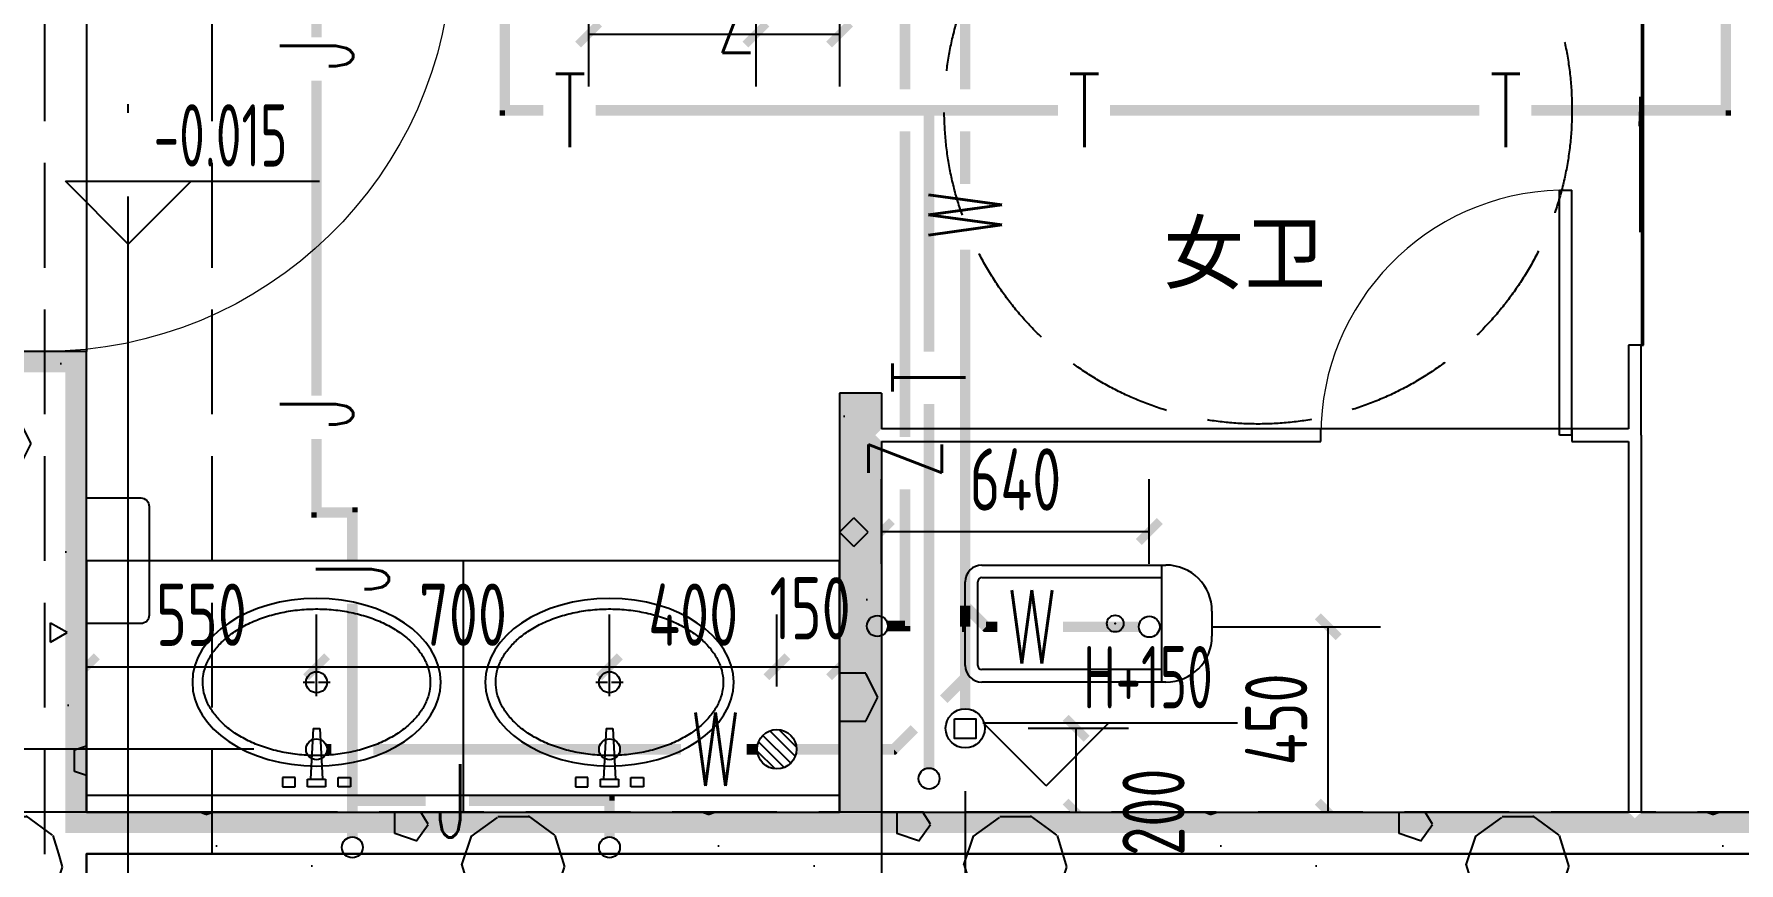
# Model space of a CAD drawing. Extents: x 175123 to 260190, y 15257 to 44959.
# Drawn here: x 183335 to 187409, y 34750 to 36729 of the extents above; entities that cross this region are included whole.
import ezdxf
from ezdxf.enums import TextEntityAlignment as Align
from ezdxf.xclip import XClip

# ---------------------------------------------------------------- set-up
doc = ezdxf.new("R2010")
doc.units = 0
doc.header["$LTSCALE"] = 1000
doc.header["$MEASUREMENT"] = 0
doc.header["$XCLIPFRAME"] = 2
for name, pattern in [('13#结构梁$0$DASH', [0.35, 0.25, -0.1]), ('13#结构梁$0$X-104 13#平面$0$DOTE', [2.42, 2, -0.2, 0.02, -0.2]), ('X-104 13#平面$0$DASH', [0.35, 0.25, -0.1]), ('X-104 13#平面$0$DOTE', [2.42, 2, -0.2, 0.02, -0.2])]:
    doc.linetypes.add(name, pattern=pattern)
for name, color, linetype in [('01-标注_标高', 200, 'Continuous'), ('02-TEXT_标注', 130, 'Continuous'), ('13#结构梁$0$s-beam', 4, '13#结构梁$0$DASH'), ('13#结构梁$0$X-104 13#平面$0$A_AXIS-轴线', 36, '13#结构梁$0$X-104 13#平面$0$DOTE'), ('AXIS_TEXT', 7, 'Continuous'), ('EQUIP_地漏', 7, 'Continuous'), ('EQUIP_污水', 7, 'Continuous'), ('PIPE-中水', 122, 'Continuous'), ('PIPE-污水', 2, 'Continuous'), ('PIPE-给水', 3, 'Continuous'), ('PIPE-通气', 30, 'Continuous'), ('PUB_WALL', 9, 'Continuous'), ('TEXT_中水', 7, 'Continuous'), ('TEXT_污水', 7, 'Continuous'), ('TEXT_给水', 7, 'Continuous'), ('TEXT_通气', 7, 'Continuous'), ('TWT_DIM', 3, 'Continuous'), ('VPIPE-中水', 122, 'TG_Z'), ('VPIPE-给水', 3, 'TG_J'), ('VPIPE-通气', 3, 'Continuous'), ('X-104 13#平面$0$A-C_门', 150, 'Continuous'), ('X-104 13#平面$0$A-I_卫-洁具', 241, 'Continuous'), ('X-104 13#平面$0$A-I_卫-隔断', 214, 'Continuous'), ('X-104 13#平面$0$A_AXIS-轴线', 36, 'X-104 13#平面$0$DOTE'), ('X-104 13#平面$1$05-填充_天正', 26, 'Continuous'), ('X-104 13#平面$1$A_STR-砌块墙', 121, 'Continuous')]:
    doc.layers.add(name, color=color, linetype=linetype)
doc.layers.add('X-104 13#平面$0$000套内', color=226, linetype='Continuous', lineweight=30, plot=False)
doc.styles.add('_TCH_DIM', font='ros1.shx', dxfattribs={"bigfont": 'jd.shx'})
doc.styles.add('_TCH_DIM_T3', font='ROS1', dxfattribs={"width": 0.8, "bigfont": 'JD'})
doc.styles.add('_TWT_PIPETEXT', font='SIMPLEX', dxfattribs={"width": 0.8, "height": 3.5, "bigfont": 'HZTXT'})
doc.styles.add('COMPLEX', font='COMPLEX')
doc.styles.get("Standard").update_dxf_attribs({"font": 'STXIHEI.TTF'})
doc.styles.add('TG_LINETYPE', font='SIMPLEX', dxfattribs={"width": 0.8, "height": 3, "bigfont": 'HZTXT'})
doc.styles.add('图签信息$0$华文细黑', font='STXIHEI.TTF', dxfattribs={"height": 10})
doc.linetypes.add('TG_J', pattern='A,2,-0.3,["J",TG_LINETYPE,S=0.1,R=0,X=-0.23,Y=-0.15],0', length=2.3)
doc.linetypes.add('TG_Z', pattern='A,2,-0.3,["Z",TG_LINETYPE,S=0.1,R=0,X=-0.23,Y=-0.15],0', length=2.3)
doc.dimstyles.new('_TWT_ARCH&&50', dxfattribs={"dimtxt": 148.75, "dimasz": 50, "dimexe": 125, "dimexo": 150, "dimgap": 50, "dimtad": 1, "dimdec": 0, "dimzin": 0, "dimdsep": 46, "dimtxsty": '_TCH_DIM_T3', "dimblk": 'ARCHTICK', "dimcen": 0.09, "dimclrt": 7, "dimazin": 2, "dimtfac": 1, "dimtdec": 0, "dimtix": 1, "dimtmove": 2, "dimatfit": 3, "dimfxl": 0, "dimtolj": 1, "dimtzin": 0, "dimarcsym": 0})
pattern_1 = [(0, (354, -366), (600, 1200), [0, -1200]), (0, (-348, -528), (600, 1200), [0, -1200]), (0, (42, -540), (600, 1200), [0, -1200]), (0, (468, -186), (600, 1200), [0, -1200]), (0, (-30, -600), (600, 1200), [0, -1200]), (0, (588, 570), (600, 1200), [0, -1200]), (0, (222, 474), (600, 1200), [0, -1200]), (0, (414, 324), (600, 1200), [0, -1200]), (0, (-564, 300), (600, 1200), [0, -1200]), (0, (24, 246), (600, 1200), [0, -1200]), (0, (-204, -60), (600, 1200), [0, -1200]), (0, (-192, -510), (600, 1200), [0, -1200]), (0, (258, -558), (600, 1200), [0, -1200]), (0, (588, -30), (600, 1200), [0, -1200]), (0, (-534, -216), (600, 1200), [0, -1200]), (0, (-432, -12), (600, 1200), [0, -1200]), (0, (36, -96), (600, 1200), [0, -1200]), (0, (-132, -270), (600, 1200), [0, -1200]), (0, (-228, 126), (600, 1200), [0, -1200]), (0, (-78, 576), (600, 1200), [0, -1200]), (0, (-486, -468), (600, 1200), [0, -1200]), (0, (174, 330), (600, 1200), [0, -1200]), (0, (-384, 348), (600, 1200), [0, -1200]), (0, (-480, 504), (600, 1200), [0, -1200]), (130.6013, (514.286, 194.286), (-2999.99997, 3600.000016), [52.683, -22074.222]), (18.43495, (428.57, 217.14), (3000, 1200), [54.21, -7535.256]), (90, (428.6, 165.7), (600, 1200), [51.429, -2348.571]), (161.56505, (480, 148.57), (-3000, 1199.9999), [54.21, -7535.256]), (53.1301, (480, 148.57), (600, 1200), [57.143, -5942.857]), (135, (525.7, -462.86), (-600, 1200), [48.487, -3345.625]), (45, (457.14, -462.86), (600, 1200), [48.487, -3345.625]), (135, (491.43, -497.14), (-600, 1200), [48.487, -3345.625]), (45, (491.43, -497.14), (600, 1200), [48.487, -3345.625]), (116.565, (-51.4, 342.9), (-0.0001, 2400), [63.888, -1277.753]), (180, (-80, 400), (-600, 1200), [68.571, -1131.428]), (63.435, (-177.1, 342.9), (5e-06, 2400), [63.888, -1277.753]), (116.565, (-148.6, 285.7), (-0.0001, 2400), [63.888, -1277.753]), (0, (-148.6, 285.7), (600, 1200), [68.571, -1131.428]), (63.435, (-80, 285.7), (5e-06, 2400), [63.888, -1277.753]), (107.10273, (400, -62.857), (-1799.99993, 6000.00001), [77.723, -32565.805]), (143.97263, (377.14, 11.43), (-11399.99986, 8399.99999), [77.723, -16244.04]), (180, (314.3, 57.1), (-600, 1200), [74.286, -1125.714]), (36.02737, (177.14, 11.43), (11399.99992, 8399.99991), [77.723, -16244.04]), (71.56505, (154.29, -57.14), (1800, 6000), [72.28, -7517.186]), (107.10273, (177.143, -131.43), (-1799.99993, 6000.00001), [77.723, -32565.805]), (143.97263, (240, -177.14), (-11399.99986, 8399.99999), [77.723, -16244.04]), (0, (240, -177.1), (600, 1200), [74.286, -1125.714]), (36.02737, (314.29, -177.14), (11399.99992, 8399.99991), [77.723, -16244.04]), (71.56505, (377.14, -131.43), (1800, 6000), [72.28, -7517.186]), (150.25512, (411.43, 497.14), (-1800, 1200), [46.07, -9628.64]), (90, (371.4, 474.3), (600, 1200), [45.714, -2354.285]), (29.74488, (371.43, 474.29), (1800, 1200), [46.07, -9628.64]), (116.565, (131.4, -354.3), (-0.0001, 2400), [63.888, -1277.753]), (168.69007, (102.86, -297.14), (-5400, 1199.99997), [58.275, -12179.37]), (41.18593, (0, -325.714), (14999.99991, 13199.999885), [60.744, -25451.604]), (90, (0, -382.86), (600, 1200), [57.143, -2342.857]), (138.81407, (45.714, -422.857), (-14999.999733, 13200.000084), [60.744, -25451.604]), (16.69924, (45.714, -422.857), (19799.99985, 5999.99994), [59.659, -24997.075]), (60.9454, (102.86, -405.714), (600, 1199.99999), [58.832, -24650.679]), (109.98311, (-371.43, 148.57), (-3000.00001, 8399.99998), [66.884, -28024.395]), (155.55605, (-394.286, 211.43), (-7800.00003, 3599.999925), [69.046, -28930.263]), (24.44395, (-520, 211.43), (7800.000004, 3599.999983), [69.046, -28930.263]), (70.01689, (-542.857, 148.57), (3000.00001, 8399.99998), [66.884, -28024.395]), (109.98311, (-520, 85.714), (-3000.00001, 8399.99998), [66.884, -28024.395]), (160.0169, (-457.14, 62.86), (-3000, 1199.99995), [66.884, -13978.755]), (19.9831, (-457.14, 62.86), (2999.99998, 1200), [66.884, -13978.755]), (70.01689, (-394.286, 85.714), (3000.00001, 8399.99998), [66.884, -28024.395]), (122.00538, (74.29, 40), (-600.00008, 1199.99994), [53.908, -11266.868]), (18.43495, (-5.71, 68.57), (3000, 1200), [54.21, -7535.256]), (90, (-5.7, 17.14), (600, 1200), [51.429, -2348.571]), (161.56505, (45.71, 0), (-3000, 1199.9999), [54.21, -7535.256]), (54.46232, (45.714, 0), (4199.99999, 5999.99999), [49.156, -20596.423]), (116.565, (-274.3, -251.4), (-0.0001, 2400), [63.888, -1277.753]), (180, (-302.9, -194.3), (-600, 1200), [62.857, -1137.143]), (59.03624, (-400, -251.43), (600, 1200), [66.64, -13927.644]), (120.96376, (-365.71, -308.57), (-600.00008, 1199.99994), [66.64, -13927.644]), (0, (-365.7, -308.6), (600, 1200), [62.857, -1137.143]), (63.435, (-302.9, -308.6), (5e-06, 2400), [63.888, -1277.753])]

# ---------------------------------------------------------------- blocks, each defined once
blk = doc.blocks.new('X-104 13#平面')
at = {"layer": 'PUB_WALL'}
for points in [[(48400, 12250), (48200, 12250), (48250, 12200), (48350, 12200)], [(48400, 11150), (48400, 12250), (48350, 12200), (48350, 11100)], [(50200, 12150), (50200, 12050), (50250, 12050), (50250, 12150)], [(50300, 12150), (50200, 12150), (50200, 12100), (50300, 12100)], [(50300, 12150), (50300, 12065), (50250, 12015), (50250, 12150)], [(50300, 12035), (50300, 11150), (50250, 11100), (50250, 12085)], [(50200, 12050), (50200, 11150), (50250, 11100), (50250, 12050)], [(48400, 11150), (50200, 11150), (50250, 11100), (48350, 11100)], [(50300, 11150), (50700, 11150), (50700, 11100), (50250, 11100)], [(50700, 11150), (52085, 11150), (52135, 11100), (50700, 11100)], [(52115, 11150), (53300, 11150), (53350, 11100), (52065, 11100)]]:
    blk.add_hatch(color=0, dxfattribs=at).paths.add_polyline_path(points)
at = {"layer": 'X-104 13#平面$1$05-填充_天正'}
h = blk.add_hatch(dxfattribs=at)
h.set_pattern_fill('加气混凝土', color=0, scale=100, style=0)
h.set_pattern_definition(pattern_1)
h.paths.add_polyline_path([(48350, 11100), (48400, 11150), (48400, 12250), (48200, 12250), (48200, 11050), (48400, 11050)])
h = blk.add_hatch(dxfattribs=at)
h.set_pattern_fill('加气混凝土', color=0, scale=100, style=0)
h.set_pattern_definition(pattern_1)
h.paths.add_polyline_path([(50300, 12150), (50200, 12150), (50200, 12050), (50266.7, 12050), (50250, 12015), (50300, 12065)])
h = blk.add_hatch(dxfattribs=at)
h.set_pattern_fill('加气混凝土', color=0, scale=100, style=0)
h.set_pattern_definition(pattern_1)
h.paths.add_polyline_path([(50266.7, 12050), (50200, 12050), (50200, 11150), (50250, 11100), (50300, 11150), (50300, 12035), (50250, 12085)])
h = blk.add_hatch(dxfattribs=at)
h.set_pattern_fill('加气混凝土', color=0, scale=100, style=0)
h.set_pattern_definition(pattern_1)
h.paths.add_polyline_path([(48400, 11050), (48550, 11000), (48600, 10950), (50300, 10950), (50300, 11000), (50266.7, 11083.3), (50200, 11150), (48400, 11150), (48350, 11100)])
h = blk.add_hatch(dxfattribs=at)
h.set_pattern_fill('加气混凝土', color=0, scale=100, style=0)
h.set_pattern_definition(pattern_1)
h.paths.add_polyline_path([(50266.7, 11083.3), (50300, 11000), (50300, 10950), (50600, 10950), (50650, 11000), (50700, 11016.7), (50700, 11150), (50300, 11150), (50250, 11100)])
h = blk.add_hatch(dxfattribs=at)
h.set_pattern_fill('加气混凝土', color=0, scale=100, style=0)
h.set_pattern_definition(pattern_1)
h.paths.add_polyline_path([(50700, 11016.7), (50750, 11000), (50800, 10950), (52100, 10950), (52100, 11083.3), (52135, 11100), (52085, 11150), (50700, 11150)])
h = blk.add_hatch(dxfattribs=at)
h.set_pattern_fill('加气混凝土', color=0, scale=100, style=0)
h.set_pattern_definition(pattern_1)
h.paths.add_polyline_path([(52100, 11083.3), (52100, 10950), (53300, 10950), (53350, 11000), (53366.7, 11050), (53350, 11100), (53300, 11150), (52115, 11150), (52065, 11100)])
h = blk.add_hatch(dxfattribs=at)
h.set_pattern_fill('加气混凝土', color=0, scale=100, style=0)
h.set_pattern_definition(pattern_1)
h.paths.add_polyline_path([(48400, 11050), (48200, 11050), (48200, 10800), (48466.7, 10800), (48550, 10850), (48600, 10900), (48600, 10950), (48550, 11000)])
at = {"color": 0, "linetype": 'Continuous'}
for p, q in [((52116.4, 13165), (52116.4, 12265)), ((52120.6, 12265), (52120.6, 13165)), ((52113.1, 12857.5), (52110.2, 12787.4)), ((52113.1, 12535), (52113.1, 12857.5)), ((52110.2, 12787.4), (52113.1, 12787.4)), ((52115, 12265), (52116.4, 12265)), ((52116.4, 12265), (52120.6, 12265))]:
    blk.add_line(p, q, dxfattribs=at)
at = {"color": 0}
for p, q in [((51920, 12050), (51920, 12635)), ((51920, 12635), (51950, 12635)), ((51950, 12050), (51950, 12635)), ((51950, 12050), (51920, 12050)), ((50540, 11739.8, 0), (50979.7, 11739.8, 0)), ((50969.7, 11460.2, 0), (50969.7, 11739.8, 0)), ((50500, 11500.2, 0), (50500, 11699.8, 0)), ((50530, 11500.2, 0), (50530, 11699.8, 0)), ((50540, 11709.8, 0), (50969.7, 11709.8, 0)), ((51089.7, 11629.8, 0), (51089.7, 11570.2, 0)), ((48950, 11465), (48950, 11493.8)), ((49650, 11465), (49650, 11493.8)), ((50969.7, 11490.2, 0), (50540, 11490.2, 0)), ((48917.7, 11460), (48945, 11460)), ((48950, 11426.7), (48950, 11455)), ((48955, 11460), (48982.8, 11460)), ((49617.7, 11460), (49645, 11460)), ((49650, 11426.7), (49650, 11455)), ((49655, 11460), (49682.8, 11460)), ((50979.7, 11460.2, 0), (50540, 11460.2, 0)), ((48942, 11349.5), (48935.6, 11228.3)), ((48942, 11349.5), (48958, 11349.5)), ((48958, 11349.5), (48964.4, 11228.3)), ((49642, 11349.5), (49635.6, 11228.3)), ((49642, 11349.5), (49658, 11349.5)), ((49658, 11349.5), (49664.4, 11228.3)), ((48898.6, 11232.8), (48868.6, 11232.8)), ((48868.6, 11232.8), (48868.6, 11210)), ((48868.6, 11210), (48898.6, 11210)), ((48898.6, 11210), (48898.6, 11232.8)), ((48928.6, 11228.3), (48971.4, 11228.3)), ((48928.6, 11210), (48928.6, 11228.3)), ((48971.4, 11210), (48928.6, 11210)), ((48935.6, 11228.3), (48964.4, 11228.3)), ((48971.4, 11228.3), (48971.4, 11210)), ((49001.4, 11232.8), (49031.4, 11232.8)), ((49001.4, 11210), (49001.4, 11232.8)), ((49031.4, 11210), (49001.4, 11210)), ((49031.4, 11232.8), (49031.4, 11210)), ((49598.6, 11232.8), (49568.6, 11232.8)), ((49568.6, 11232.8), (49568.6, 11210)), ((49568.6, 11210), (49598.6, 11210)), ((49598.6, 11210), (49598.6, 11232.8)), ((49628.6, 11228.3), (49671.4, 11228.3)), ((49628.6, 11210), (49628.6, 11228.3)), ((49671.4, 11210), (49628.6, 11210)), ((49635.6, 11228.3), (49664.4, 11228.3)), ((49671.4, 11228.3), (49671.4, 11210)), ((49701.4, 11232.8), (49731.4, 11232.8)), ((49701.4, 11210), (49701.4, 11232.8)), ((49731.4, 11210), (49701.4, 11210)), ((49731.4, 11232.8), (49731.4, 11210))]:
    blk.add_line(p, q, dxfattribs=at)
for centre, radius in [((50858.6, 11600, 0), 20), ((48950, 11460), 25.2), ((49650, 11460), 25.2)]:
    blk.add_circle(centre, radius, dxfattribs=at)
for centre, radius, start, end in [((50540, 11699.8, 0), 40, 90, 180), ((50979.7, 11629.8, 0), 110, 0, 90), ((50540, 11699.8, 0), 10, 90, 180), ((50979.7, 11570.2, 0), 110, 270, 0), ((50540, 11500.2, 0), 40, 180, 270), ((50540, 11500.2, 0), 10, 180, 270), ((48949.9, 11460), 0.42, 90, 270), ((48949.9, 11460), 0.42, 270, 90), ((49649.9, 11460), 0.42, 90, 270), ((49649.9, 11460), 0.42, 270, 90)]:
    blk.add_arc(centre, radius, start, end, dxfattribs=at)
at = {"color": 0, "lineweight": 13, "extrusion": (0, 0, -1)}
blk.add_ellipse((48300, 13225), major_axis=(-689.4, 689.4), ratio=1, start_param=2.381838, end_param=3.926991, dxfattribs=at)
at = {"color": 0, "lineweight": 13}
blk.add_ellipse((51935, 12050), major_axis=(-413.7, 413.7), ratio=1, start_param=-0.759754, end_param=0.785398, dxfattribs=at)
at = {"color": 0}
for centre in [(48950, 11460), (49650, 11460)]:
    blk.add_ellipse(centre, major_axis=(296.8, 0), ratio=0.673766, start_param=3.141593, end_param=9.424778, dxfattribs=at)
for points in [[(48678.2, 11460), (48678.2, 11451.6), (48679.1, 11443.3), (48683, 11426.6), (48685.9, 11418.2), (48693.7, 11401.7), (48698.6, 11393.6), (48710.3, 11377.7), (48717.2, 11369.9), (48732.9, 11355), (48741.7, 11347.9), (48761, 11334.5), (48771.5, 11328.3), (48793.9, 11316.9), (48805.8, 11311.7), (48830.9, 11302.7), (48844, 11298.8), (48871, 11292.4), (48884.9, 11289.9), (48913.1, 11286.4), (48927.5, 11285.4), (48956.2, 11284.8), (48970.7, 11285.3), (48999.2, 11287.7), (49013.3, 11289.6), (49040.9, 11295), (49054.3, 11298.3), (49080.2, 11306.4), (49092.6, 11311.1), (49116.1, 11321.6), (49127.1, 11327.5), (49147.7, 11340.2), (49157.1, 11347), (49174.2, 11361.4), (49181.8, 11368.9), (49195.1, 11384.5), (49200.8, 11392.5), (49210.1, 11408.9), (49213.7, 11417.2), (49219, 11433.8), (49220.7, 11442.2), (49222.2, 11458.9), (49221.9, 11467.3), (49219.5, 11484), (49217.4, 11492.4), (49211.1, 11509), (49206.9, 11517.2), (49196.7, 11533.4), (49190.5, 11541.3), (49176.3, 11556.7), (49168.2, 11564.1), (49150.2, 11578.1), (49140.4, 11584.7), (49119, 11596.9), (49107.6, 11602.4), (49083.5, 11612.4), (49070.8, 11616.8), (49044.4, 11624.2), (49030.8, 11627.2), (49002.9, 11631.8), (48988.7, 11633.4), (48960.1, 11635.1), (48945.6, 11635.2), (48916.9, 11633.9), (48902.6, 11632.5), (48874.6, 11628.3), (48860.9, 11625.4), (48834.3, 11618.4), (48821.5, 11614.2), (48797, 11604.5), (48785.4, 11599.1), (48763.7, 11587.2), (48753.6, 11580.7), (48735.2, 11566.9), (48726.8, 11559.6), (48712.1, 11544.4), (48705.7, 11536.5), (48694.9, 11520.4), (48690.5, 11512.2), (48683.7, 11495.6), (48681.2, 11487.3), (48678.7, 11472.6), (48678.2, 11466.3), (48678.2, 11460)], [(49378.2, 11460), (49378.2, 11451.6), (49379.1, 11443.3), (49383, 11426.6), (49385.9, 11418.2), (49393.7, 11401.7), (49398.6, 11393.6), (49410.3, 11377.7), (49417.2, 11369.9), (49432.9, 11355), (49441.7, 11347.9), (49461, 11334.5), (49471.5, 11328.3), (49493.9, 11316.9), (49505.8, 11311.7), (49530.9, 11302.7), (49544, 11298.8), (49571, 11292.4), (49584.9, 11289.9), (49613.1, 11286.4), (49627.5, 11285.4), (49656.2, 11284.8), (49670.7, 11285.3), (49699.2, 11287.7), (49713.3, 11289.6), (49740.9, 11295), (49754.3, 11298.3), (49780.2, 11306.4), (49792.6, 11311.1), (49816.1, 11321.6), (49827.1, 11327.5), (49847.7, 11340.2), (49857.1, 11347), (49874.2, 11361.4), (49881.8, 11368.9), (49895.1, 11384.5), (49900.8, 11392.5), (49910.1, 11408.9), (49913.7, 11417.2), (49919, 11433.8), (49920.7, 11442.2), (49922.2, 11458.9), (49921.9, 11467.3), (49919.5, 11484), (49917.4, 11492.4), (49911.1, 11509), (49906.9, 11517.2), (49896.7, 11533.4), (49890.5, 11541.3), (49876.3, 11556.7), (49868.2, 11564.1), (49850.2, 11578.1), (49840.4, 11584.7), (49819, 11596.9), (49807.6, 11602.4), (49783.5, 11612.4), (49770.8, 11616.8), (49744.4, 11624.2), (49730.8, 11627.2), (49702.9, 11631.8), (49688.7, 11633.4), (49660.1, 11635.1), (49645.6, 11635.2), (49616.9, 11633.9), (49602.6, 11632.5), (49574.6, 11628.3), (49560.9, 11625.4), (49534.3, 11618.4), (49521.5, 11614.2), (49497, 11604.5), (49485.4, 11599.1), (49463.7, 11587.2), (49453.6, 11580.7), (49435.2, 11566.9), (49426.8, 11559.6), (49412.1, 11544.4), (49405.7, 11536.5), (49394.9, 11520.4), (49390.5, 11512.2), (49383.7, 11495.6), (49381.2, 11487.3), (49378.7, 11472.6), (49378.2, 11466.3), (49378.2, 11460)]]:
    blk.add_open_spline(points, degree=3, knots=[0, 0, 0, 0, 0.154173, 0.154173, 0.308346, 0.308346, 0.462518, 0.462518, 0.616691, 0.616691, 0.770864, 0.770864, 0.925037, 0.925037, 1.07921, 1.07921, 1.233382, 1.233382, 1.387555, 1.387555, 1.541728, 1.541728, 1.695901, 1.695901, 1.850074, 1.850074, 2.004247, 2.004247, 2.158419, 2.158419, 2.312592, 2.312592, 2.466765, 2.466765, 2.620938, 2.620938, 2.775111, 2.775111, 2.929283, 2.929283, 3.083456, 3.083456, 3.237629, 3.237629, 3.391802, 3.391802, 3.545975, 3.545975, 3.700147, 3.700147, 3.85432, 3.85432, 4.008493, 4.008493, 4.162666, 4.162666, 4.316839, 4.316839, 4.471011, 4.471011, 4.625184, 4.625184, 4.779357, 4.779357, 4.93353, 4.93353, 5.087703, 5.087703, 5.241876, 5.241876, 5.396048, 5.396048, 5.550221, 5.550221, 5.704394, 5.704394, 5.858567, 5.858567, 6.01274, 6.01274, 6.166912, 6.166912, 6.283185, 6.283185, 6.283185, 6.283185], dxfattribs=at)
for p in [(50500, 11600), (50858.6, 11600, 0)]:
    blk.add_point(p, dxfattribs=at)
at = {"layer": '13#结构梁$0$s-beam', "color": 0}
for p, q in [((48300, 14099.9), (48300, 9400)), ((48700, 14099.9), (48700, 9400)), ((53200, 11150), (48700, 11150))]:
    blk.add_line(p, q, dxfattribs=at)
at = {"layer": '13#结构梁$0$X-104 13#平面$0$A_AXIS-轴线', "color": 0, "linetype": '13#结构梁$0$X-104 13#平面$0$DOTE'}
blk.add_line((48500, -7401), (48500, 26620.3), dxfattribs=at)
at = {"layer": 'X-104 13#平面$0$000套内', "color": 0}
blk.add_lwpolyline([(7100, -1550), (21950, -1550), (21950, -950), (48400, -950), (48400, 11050), (53400, 11050), (53400, 18100), (58250, 18100), (58250, 18890), (53289.1, 23052.7), (37950, 14213.3), (37950, 10050), (12454.9, 10050), (4447.4, 15350), (4100, 15350), (4100, 6300), (7100, 6300), (7100, -1550)], dxfattribs=at)
at = {"layer": 'X-104 13#平面$0$A-C_门', "color": 0}
blk.add_line((48400, 13250), (48400, 12250), dxfattribs=at)
at = {"layer": 'X-104 13#平面$0$A-I_卫-洁具', "color": 0, "ltscale": 0.1}
blk.add_line((49300, 11750), (49300, 11150), dxfattribs=at)
blk.add_lwpolyline([(48400, 11600), (48400, 11900), (48530, 11900, -0.414214), (48550, 11880), (48550, 11620, -0.414214), (48530, 11600)], format="xyb", close=True, dxfattribs=at)
for points in [[(48400, 11150), (50200, 11150), (50200, 11750), (48400, 11750)], [(48400, 11150), (50200, 11150), (50200, 11190), (48400, 11190)]]:
    blk.add_lwpolyline(points, close=True, dxfattribs=at)
at = {"layer": 'X-104 13#平面$0$A-I_卫-洁具', "color": 0, "linetype": 'X-104 13#平面$0$DASH'}
blk.add_circle((51200, 12826.6), 750, dxfattribs=at)
at = {"layer": 'X-104 13#平面$0$A-I_卫-隔断', "color": 0}
for p, q in [((52115, 12265), (52085, 12265)), ((52085, 12265), (52085, 12065)), ((52115, 12050), (52115, 12265)), ((51350, 12065), (50300, 12065)), ((51350, 12035), (51350, 12065)), ((51950, 12065), (51350, 12065)), ((52085, 12065), (51950, 12065)), ((51950, 12065), (51950, 12035)), ((50300, 12035), (51350, 12035)), ((51950, 12035), (52085, 12035)), ((52085, 12035), (52085, 11150)), ((52115, 12050), (52115, 11150))]:
    blk.add_line(p, q, dxfattribs=at)
at = {"layer": 'X-104 13#平面$0$A_AXIS-轴线', "color": 0, "linetype": 'X-104 13#平面$0$DOTE'}
blk.add_line((48500, -7401), (48500, 24620.3), dxfattribs=at)
at = {"layer": 'X-104 13#平面$1$A_STR-砌块墙', "color": 0}
for p, q in [((48400, 12250), (48200, 12250)), ((48400, 11150), (48400, 12250)), ((50200, 12150), (50200, 12050)), ((50300, 12150), (50200, 12150)), ((50300, 12150), (50300, 12065)), ((50200, 12050), (50200, 11150)), ((50300, 12035), (50300, 11150)), ((48400, 11150), (50200, 11150)), ((50300, 11150), (50700, 11150)), ((50700, 11150), (52085, 11150)), ((52115, 11150), (53300, 11150))]:
    blk.add_line(p, q, dxfattribs=at)
at = {"color": 0, "style": '图签信息$0$华文细黑'}
for p in [(72170.3, 105564.8), (72170.3, 43164.8), (72170.3, -19235.2)]:
    blk.add_attdef('200X', text='', height=100, dxfattribs=at).set_placement(p, align=Align.BOTTOM_RIGHT)
at = {"layer": 'AXIS_TEXT', "color": 0, "style": 'COMPLEX', "width": 1.041667}
for p, p2 in [((-400, 156296.3), (0, 156296.3)), ((7800, 156296.3), (8200, 156296.3)), ((12300, 156296.3), (12700, 156296.3)), ((21300, 156296.3), (21700, 156296.3)), ((30300, 156296.3), (30700, 156296.3)), ((39300, 156296.3), (39700, 156296.3)), ((48300, 156296.3), (48700, 156296.3)), ((57300, 156296.3), (57700, 156296.3)), ((-7525, 142576), (-7125, 142576)), ((64743.5, 142576), (65143.5, 142576)), ((-7525, 139476), (-7125, 139476)), ((64743.5, 138976), (65143.5, 138976)), ((-7525, 133576), (-7125, 133576)), ((64743.5, 133576), (65143.5, 133576)), ((-7525, 124576), (-7125, 124576)), ((64743.5, 124576), (65143.5, 124576)), ((-400, 112775), (0, 112775)), ((7800, 112775), (8200, 112775)), ((12300, 112775), (12700, 112775)), ((21300, 112775), (21700, 112775)), ((30300, 112775), (30700, 112775)), ((39300, 112775), (39700, 112775)), ((48300, 112775), (48700, 112775)), ((57300, 112775), (57700, 112775)), ((-400, 89896.3), (0, 89896.3)), ((7800, 89896.3), (8200, 89896.3)), ((12300, 89896.3), (12700, 89896.3)), ((21300, 89896.3), (21700, 89896.3)), ((30300, 89896.3), (30700, 89896.3)), ((39300, 89896.3), (39700, 89896.3)), ((48300, 89896.3), (48700, 89896.3)), ((57300, 89896.3), (57700, 89896.3)), ((-7525, 80176), (-7125, 80176)), ((64743.5, 80176), (65143.5, 80176)), ((-7525, 77076), (-7125, 77076)), ((64743.5, 76576), (65143.5, 76576)), ((-7525, 71176), (-7125, 71176)), ((64743.5, 71176), (65143.5, 71176)), ((-7525, 62176), (-7125, 62176)), ((64743.5, 62176), (65143.5, 62176)), ((-400, 50375), (0, 50375)), ((7800, 50375), (8200, 50375)), ((12300, 50375), (12700, 50375)), ((21300, 50375), (21700, 50375)), ((30300, 50375), (30700, 50375)), ((39300, 50375), (39700, 50375)), ((48300, 50375), (48700, 50375)), ((57300, 50375), (57700, 50375)), ((-400, 27496.3), (0, 27496.3)), ((7800, 27496.3), (8200, 27496.3)), ((12300, 27496.3), (12700, 27496.3)), ((21300, 27496.3), (21700, 27496.3)), ((30300, 27496.3), (30700, 27496.3)), ((39300, 27496.3), (39700, 27496.3)), ((48300, 27496.3), (48700, 27496.3)), ((57300, 27496.3), (57700, 27496.3)), ((-7525, 17776), (-7125, 17776)), ((64743.5, 17776), (65143.5, 17776)), ((-7525, 14676), (-7125, 14676)), ((64743.5, 14176), (65143.5, 14176)), ((-7525, 8776), (-7125, 8776)), ((64743.5, 8776), (65143.5, 8776)), ((-7525, -224), (-7125, -224)), ((64743.5, -224), (65143.5, -224)), ((-400, -12025), (0, -12025)), ((7800, -12025), (8200, -12025)), ((12300, -12025), (12700, -12025)), ((21300, -12025), (21700, -12025)), ((30300, -12025), (30700, -12025)), ((39300, -12025), (39700, -12025)), ((48300, -12025), (48700, -12025)), ((57300, -12025), (57700, -12025))]:
    blk.add_attdef('A', text='', height=448, dxfattribs=at).set_placement(p, p2, align=Align.FIT)
blk = doc.blocks.new('$TwtSys$00000147')
blk.add_circle((0, 0, 0), 1)
blk = doc.blocks.new('_ArchTick')
at = {"color": 0, "linetype": 'ByBlock', "const_width": 0.4}
blk.add_lwpolyline([(-0.5, -0.5), (0.5, 0.5)], dxfattribs=at)
blk = doc.blocks.new('*D309')
at = {"layer": 'Defpoints', "color": 0}
for p in [(185259.8, 35218.2), (185109.8, 35021.2), (185259.8, 35021.2)]:
    blk.add_point(p, dxfattribs=at)
at = {"layer": 'TWT_DIM', "color": 0, "lineweight": -2}
for p, q in [((185109.8, 35171.2), (185109.8, 35343.2)), ((185259.8, 35171.2), (185259.8, 35343.2)), ((185109.8, 35218.2), (185259.8, 35218.2))]:
    blk.add_line(p, q, dxfattribs=at)
at = {"layer": 'TWT_DIM', "color": 0, "lineweight": -2, "xscale": 50, "yscale": 50, "zscale": 50, "rotation": 180}
blk.add_blockref('_ArchTick', (185109.8, 35218.2), dxfattribs=at)
at = {"layer": 'TWT_DIM', "color": 0, "lineweight": -2, "xscale": 50, "yscale": 50, "zscale": 50}
blk.add_blockref('_ArchTick', (185259.8, 35218.2), dxfattribs=at)
at = {"layer": 'TWT_DIM', "color": 7, "insert": (185189.2, 35357.8), "char_height": 148.75, "attachment_point": 5, "style": '_TCH_DIM_T3'}
blk.add_mtext('\\A1;150', dxfattribs=at)
blk = doc.blocks.new('*D310')
at = {"layer": 'Defpoints', "color": 0}
for p in [(185109.8, 35218.2), (184709.8, 35021.2), (185109.8, 35021.2)]:
    blk.add_point(p, dxfattribs=at)
at = {"layer": 'TWT_DIM', "color": 0, "lineweight": -2}
for p, q in [((184709.8, 35171.2), (184709.8, 35343.2)), ((185109.8, 35171.2), (185109.8, 35343.2)), ((184709.8, 35218.2), (185109.8, 35218.2))]:
    blk.add_line(p, q, dxfattribs=at)
at = {"layer": 'TWT_DIM', "color": 0, "lineweight": -2, "xscale": 50, "yscale": 50, "zscale": 50, "rotation": 180}
blk.add_blockref('_ArchTick', (184709.8, 35218.2), dxfattribs=at)
at = {"layer": 'TWT_DIM', "color": 0, "lineweight": -2, "xscale": 50, "yscale": 50, "zscale": 50}
blk.add_blockref('_ArchTick', (185109.8, 35218.2), dxfattribs=at)
at = {"layer": 'TWT_DIM', "color": 7, "insert": (184909.8, 35342.5), "char_height": 148.75, "attachment_point": 5, "style": '_TCH_DIM_T3'}
blk.add_mtext('\\A1;400', dxfattribs=at)
blk = doc.blocks.new('*D311')
at = {"layer": 'Defpoints', "color": 0}
for p in [(184709.8, 35218.2), (184009.8, 35021.2), (184709.8, 35021.2)]:
    blk.add_point(p, dxfattribs=at)
at = {"layer": 'TWT_DIM', "color": 0, "lineweight": -2}
for p, q in [((184009.8, 35171.2), (184009.8, 35343.2)), ((184709.8, 35171.2), (184709.8, 35343.2)), ((184009.8, 35218.2), (184709.8, 35218.2))]:
    blk.add_line(p, q, dxfattribs=at)
at = {"layer": 'TWT_DIM', "color": 0, "lineweight": -2, "xscale": 50, "yscale": 50, "zscale": 50, "rotation": 180}
blk.add_blockref('_ArchTick', (184009.8, 35218.2), dxfattribs=at)
at = {"layer": 'TWT_DIM', "color": 0, "lineweight": -2, "xscale": 50, "yscale": 50, "zscale": 50}
blk.add_blockref('_ArchTick', (184709.8, 35218.2), dxfattribs=at)
at = {"layer": 'TWT_DIM', "color": 7, "insert": (184359.8, 35342.5), "char_height": 148.75, "attachment_point": 5, "style": '_TCH_DIM_T3'}
blk.add_mtext('\\A1;700', dxfattribs=at)
blk = doc.blocks.new('*D312')
at = {"layer": 'Defpoints', "color": 0}
for p in [(184009.8, 35218.2), (183459.8, 35021.2), (184009.8, 35021.2)]:
    blk.add_point(p, dxfattribs=at)
at = {"layer": 'TWT_DIM', "color": 0, "lineweight": -2}
for p, q in [((183459.8, 35171.2), (183459.8, 35343.2)), ((184009.8, 35171.2), (184009.8, 35343.2)), ((183459.8, 35218.2), (184009.8, 35218.2))]:
    blk.add_line(p, q, dxfattribs=at)
at = {"layer": 'TWT_DIM', "color": 0, "lineweight": -2, "xscale": 50, "yscale": 50, "zscale": 50, "rotation": 180}
blk.add_blockref('_ArchTick', (183459.8, 35218.2), dxfattribs=at)
at = {"layer": 'TWT_DIM', "color": 0, "lineweight": -2, "xscale": 50, "yscale": 50, "zscale": 50}
blk.add_blockref('_ArchTick', (184009.8, 35218.2), dxfattribs=at)
at = {"layer": 'TWT_DIM', "color": 7, "insert": (183734.8, 35342.5), "char_height": 148.75, "attachment_point": 5, "style": '_TCH_DIM_T3'}
blk.add_mtext('\\A1;550', dxfattribs=at)
blk = doc.blocks.new('*D313')
at = {"layer": 'Defpoints', "color": 0}
for p in [(182919.6, 35021.2), (184009.8, 35021.2), (184009.8, 34871.2)]:
    blk.add_point(p, dxfattribs=at)
at = {"layer": 'TWT_DIM', "color": 0, "lineweight": -2}
for p, q in [((183859.8, 35021.2), (182794.6, 35021.2)), ((182919.6, 34871.2), (182919.6, 35021.2)), ((183859.8, 34871.2), (182794.6, 34871.2))]:
    blk.add_line(p, q, dxfattribs=at)
at = {"layer": 'TWT_DIM', "color": 0, "lineweight": -2, "xscale": 50, "yscale": 50, "zscale": 50}
for p, rotation in [((182919.6, 35021.2), 90), ((182919.6, 34871.2), 270)]:
    blk.add_blockref('_ArchTick', p, dxfattribs=dict(at, rotation=rotation))
at = {"layer": 'TWT_DIM', "color": 7, "insert": (182782.1, 35196.2), "char_height": 148.75, "attachment_point": 5, "rotation": 90, "style": '_TCH_DIM_T3'}
blk.add_mtext('\\A1;150', dxfattribs=at)
blk = doc.blocks.new('$TwtSys$00000141')
for p, q in [((-94.2, 7.7), (-10.1, 91.8)), ((-94.2, 7.7), (-10.1, 91.8)), ((-87.2, -35.1), (35.1, 87.2)), ((-87.2, -35.1), (35.1, 87.2)), ((-66.5, -66.5), (66.5, 66.5)), ((-66.5, -66.5), (66.5, 66.5)), ((-32.4, -87.1), (87.6, 32.9)), ((-32.4, -87.1), (87.6, 32.9)), ((11.4, -92.3), (92.3, -11.4)), ((11.4, -92.3), (92.3, -11.4))]:
    blk.add_line(p, q)
blk.add_circle((0, 0), 94)
blk.add_circle((0, 0), 94)
blk = doc.blocks.new('*D314')
at = {"layer": 'Defpoints', "color": 0}
for p in [(185999.8, 35541), (185359.8, 35313.7), (185999.8, 35313.7)]:
    blk.add_point(p, dxfattribs=at)
at = {"layer": 'TWT_DIM', "color": 0, "lineweight": -2}
for p, q in [((185359.8, 35463.7), (185359.8, 35666)), ((185999.8, 35463.7), (185999.8, 35666)), ((185359.8, 35541), (185999.8, 35541))]:
    blk.add_line(p, q, dxfattribs=at)
at = {"layer": 'TWT_DIM', "color": 0, "lineweight": -2, "xscale": 50, "yscale": 50, "zscale": 50, "rotation": 180}
blk.add_blockref('_ArchTick', (185359.8, 35541), dxfattribs=at)
at = {"layer": 'TWT_DIM', "color": 0, "lineweight": -2, "xscale": 50, "yscale": 50, "zscale": 50}
blk.add_blockref('_ArchTick', (185999.8, 35541), dxfattribs=at)
at = {"layer": 'TWT_DIM', "color": 7, "insert": (185679.8, 35665.4), "char_height": 148.75, "attachment_point": 5, "style": '_TCH_DIM_T3'}
blk.add_mtext('\\A1;640', dxfattribs=at)
blk = doc.blocks.new('*D315')
at = {"layer": 'Defpoints', "color": 0}
for p in [(185999.8, 35313.7), (186427.3, 35313.7), (185999.8, 34871.2)]:
    blk.add_point(p, dxfattribs=at)
at = {"layer": 'TWT_DIM', "color": 0, "lineweight": -2}
for p, q in [((186149.8, 35313.7), (186552.3, 35313.7)), ((186427.3, 34871.2), (186427.3, 35313.7)), ((186149.8, 34871.2), (186552.3, 34871.2))]:
    blk.add_line(p, q, dxfattribs=at)
at = {"layer": 'TWT_DIM', "color": 0, "lineweight": -2, "xscale": 50, "yscale": 50, "zscale": 50}
for p, rotation in [((186427.3, 35313.7), 90), ((186427.3, 34871.2), 270)]:
    blk.add_blockref('_ArchTick', p, dxfattribs=dict(at, rotation=rotation))
at = {"layer": 'TWT_DIM', "color": 7, "insert": (186302.9, 35092.5), "char_height": 148.75, "attachment_point": 5, "rotation": 90, "style": '_TCH_DIM_T3'}
blk.add_mtext('\\A1;450', dxfattribs=at)
blk = doc.blocks.new('*D316')
at = {"layer": 'Defpoints', "color": 0}
for p in [(184659.8, 37321.2), (185059.8, 37321.2), (185059.8, 36728.9)]:
    blk.add_point(p, dxfattribs=at)
at = {"layer": 'TWT_DIM', "color": 0, "lineweight": -2}
for p, q in [((184659.8, 37171.2), (184659.8, 36603.9)), ((185059.8, 37171.2), (185059.8, 36603.9)), ((184659.8, 36728.9), (185059.8, 36728.9))]:
    blk.add_line(p, q, dxfattribs=at)
at = {"layer": 'TWT_DIM', "color": 0, "lineweight": -2, "xscale": 50, "yscale": 50, "zscale": 50, "rotation": 180}
blk.add_blockref('_ArchTick', (184659.8, 36728.9), dxfattribs=at)
at = {"layer": 'TWT_DIM', "color": 0, "lineweight": -2, "xscale": 50, "yscale": 50, "zscale": 50}
blk.add_blockref('_ArchTick', (185059.8, 36728.9), dxfattribs=at)
at = {"layer": 'TWT_DIM', "color": 7, "insert": (184859.8, 36853.3), "char_height": 148.75, "attachment_point": 5, "style": '_TCH_DIM_T3'}
blk.add_mtext('\\A1;400', dxfattribs=at)
blk = doc.blocks.new('*D317')
at = {"layer": 'Defpoints', "color": 0}
for p in [(185059.8, 37321.2), (185259.8, 37321.2), (185259.8, 36728.9)]:
    blk.add_point(p, dxfattribs=at)
at = {"layer": 'TWT_DIM', "color": 0, "lineweight": -2}
for p, q in [((185059.8, 37171.2), (185059.8, 36603.9)), ((185259.8, 37171.2), (185259.8, 36603.9)), ((185059.8, 36728.9), (185259.8, 36728.9))]:
    blk.add_line(p, q, dxfattribs=at)
at = {"layer": 'TWT_DIM', "color": 0, "lineweight": -2, "xscale": 50, "yscale": 50, "zscale": 50, "rotation": 180}
blk.add_blockref('_ArchTick', (185059.8, 36728.9), dxfattribs=at)
at = {"layer": 'TWT_DIM', "color": 0, "lineweight": -2, "xscale": 50, "yscale": 50, "zscale": 50}
blk.add_blockref('_ArchTick', (185259.8, 36728.9), dxfattribs=at)
at = {"layer": 'TWT_DIM', "color": 7, "insert": (185444.8, 36866.4), "char_height": 148.75, "attachment_point": 5, "style": '_TCH_DIM_T3'}
blk.add_mtext('\\A1;200', dxfattribs=at)
blk = doc.blocks.new('$TwtSys$00000136')
at = {"elevation": 0}
blk.add_lwpolyline([(-51.3, 45.2), (50.9, 45.2), (50.9, -49.1), (-51.3, -49.1)], close=True, dxfattribs=at)
blk.add_circle((0, 0, 0), 93.8)
blk = doc.blocks.new('*D376')
at = {"layer": 'Defpoints', "color": 0}
for p in [(185559.9, 35071.2), (185824.9, 35071.2), (185559.9, 34871.2)]:
    blk.add_point(p, dxfattribs=at)
at = {"layer": 'TWT_DIM', "color": 0, "lineweight": -2}
for p, q in [((185709.9, 35071.2), (185949.9, 35071.2)), ((185824.9, 34871.2), (185824.9, 35071.2)), ((185709.9, 34871.2), (185949.9, 34871.2))]:
    blk.add_line(p, q, dxfattribs=at)
at = {"layer": 'TWT_DIM', "color": 0, "lineweight": -2, "xscale": 50, "yscale": 50, "zscale": 50}
for p, rotation in [((185824.9, 35071.2), 90), ((185824.9, 34871.2), 270)]:
    blk.add_blockref('_ArchTick', p, dxfattribs=dict(at, rotation=rotation))
at = {"layer": 'TWT_DIM', "color": 7, "insert": (186009.8, 34871.2), "char_height": 148.75, "attachment_point": 5, "rotation": 90, "style": '_TCH_DIM_T3'}
blk.add_mtext('\\A1;200', dxfattribs=at)
blk = doc.blocks.new('*D377')
at = {"layer": 'Defpoints', "color": 0}
for p in [(185359.8, 35071.2), (185559.9, 35071.2), (185559.9, 34169.2)]:
    blk.add_point(p, dxfattribs=at)
at = {"layer": 'TWT_DIM', "color": 0, "lineweight": -2}
for p, q in [((185359.8, 34921.2), (185359.8, 34044.2)), ((185559.9, 34921.2), (185559.9, 34044.2)), ((185359.8, 34169.2), (185559.9, 34169.2))]:
    blk.add_line(p, q, dxfattribs=at)
at = {"layer": 'TWT_DIM', "color": 0, "lineweight": -2, "xscale": 50, "yscale": 50, "zscale": 50, "rotation": 180}
blk.add_blockref('_ArchTick', (185359.8, 34169.2), dxfattribs=at)
at = {"layer": 'TWT_DIM', "color": 0, "lineweight": -2, "xscale": 50, "yscale": 50, "zscale": 50}
blk.add_blockref('_ArchTick', (185559.9, 34169.2), dxfattribs=at)
at = {"layer": 'TWT_DIM', "color": 7, "insert": (185180, 34287.6), "char_height": 148.75, "attachment_point": 5, "style": '_TCH_DIM_T3'}
blk.add_mtext('\\A1;200', dxfattribs=at)

msp = doc.modelspace()

# ---------------------------------------------------------------- hatches: boundary and pattern name
at = {"layer": 'PIPE-中水', "linetype": 'Continuous'}
for points in [[(185416.1, 35315.5), (185428.6, 35315.5), (185428.6, 35303)], [(185416.1, 35315.5), (185416.1, 35303), (185428.6, 35303)]]:
    msp.add_hatch(color=256, dxfattribs=at).paths.add_polyline_path(points)
at = {"layer": 'PIPE-污水', "linetype": 'Continuous'}
for points in [[(185609.9, 35313.7), (185601, 35304.9), (185604.7, 35301.2)], [(185609.9, 35313.7), (185609.9, 35301.2), (185604.7, 35301.2)], [(185389.3, 35021.2), (185389.3, 35008.7), (185394.5, 35008.7)]]:
    msp.add_hatch(color=256, dxfattribs=at).paths.add_polyline_path(points)
at = {"layer": 'PIPE-污水'}
msp.add_hatch(color=256, dxfattribs=at).paths.add_polyline_path([(185389.3, 35021.2), (185398.2, 35012.4), (185394.5, 35008.7)])
at = {"layer": 'PIPE-给水', "linetype": 'Continuous'}
for points in [[(184009.8, 35586.6), (184009.8, 35574.1), (183997.3, 35574.1)], [(184009.8, 35586.6), (183997.3, 35586.6), (183997.3, 35574.1)], [(184095.3, 35586.6), (184095.3, 35599.1), (184107.8, 35599.1)], [(184095.3, 35586.6), (184107.8, 35586.6), (184107.8, 35599.1)], [(184709.8, 34898.4), (184709.8, 34910.9), (184722.3, 34910.9)], [(184709.8, 34898.4), (184722.3, 34898.4), (184722.3, 34910.9)]]:
    msp.add_hatch(color=256, dxfattribs=at).paths.add_polyline_path(points)
at = {"layer": 'PIPE-通气', "linetype": 'Continuous'}
for points in [[(184459.8, 36546.7), (184447.3, 36546.7), (184447.3, 36534.2)], [(184459.8, 36546.7), (184459.8, 36534.2), (184447.3, 36534.2)], [(187377.4, 36546.7), (187377.4, 36534.2), (187389.9, 36534.2)], [(187377.4, 36546.7), (187389.9, 36546.7), (187389.9, 36534.2)]]:
    msp.add_hatch(color=256, dxfattribs=at).paths.add_polyline_path(points)

# ---------------------------------------------------------------- linework, layer by layer
at = {"layer": '01-标注_标高'}
for p, q in [((183559.8, 36227.6), (183409.8, 36377.6)), ((183409.8, 36377.6), (184017.1, 36377.6)), ((183559.8, 36227.6), (183409.8, 36377.6)), ((183409.8, 36377.6), (184017.1, 36377.6)), ((183559.8, 36227.6), (183709.8, 36377.6)), ((183559.8, 36227.6), (183709.8, 36377.6)), ((185753.1, 34934), (185603.1, 35084)), ((185603.1, 35084), (186210.3, 35084)), ((185753.1, 34934), (185903.1, 35084))]:
    msp.add_line(p, q, dxfattribs=at)
at = {"layer": 'PIPE-中水', "linetype": 'Continuous', "ltscale": 0.5, "const_width": 25}
for points in [[(185416.1, 36771.2), (185416.1, 36596.7)], [(185416.1, 36496.7), (185416.1, 35766.8)], [(185416.1, 35642.1), (185416.1, 35315.5)], [(185416.1, 35315.5), (185374.9, 35315.5)]]:
    msp.add_lwpolyline(points, dxfattribs=at)
at = {"layer": 'PIPE-污水', "linetype": 'Continuous', "ltscale": 0.5, "const_width": 25}
for points in [[(185559.9, 36596.7), (185559.9, 37395.3)], [(185559.9, 36371.1), (185559.9, 36496.7)], [(185559.9, 35363.7), (185559.9, 36214.4)], [(185609.9, 35313.7), (185559.9, 35363.7)], [(185559.9, 35313.7), (185559.9, 35363.7)], [(185559.9, 35313.7), (185551.9, 35313.7)], [(185559.9, 35191.8), (185559.9, 35313.7)], [(185636.7, 35313.7), (185609.9, 35313.7)], [(185974.8, 35313.7), (185793.4, 35313.7)], [(185559.9, 35118.2), (185559.9, 35191.8)], [(184034.8, 35021.2), (184045.3, 35021.2)], [(184145.3, 35021.2), (184684.8, 35021.2)], [(184734.8, 35021.2), (184880.7, 35021.2)], [(185037.4, 35021.2), (185062.8, 35021.2)], [(185156.8, 35021.2), (185389.3, 35021.2)]]:
    msp.add_lwpolyline(points, dxfattribs=at)
at = {"layer": 'PIPE-污水', "ltscale": 0.5, "const_width": 25}
for points in [[(185508.7, 35140.6), (185559.9, 35191.8)], [(185389.3, 35021.2), (185438, 35069.9)]]:
    msp.add_lwpolyline(points, dxfattribs=at)
at = {"layer": 'PIPE-给水', "linetype": 'Continuous', "ltscale": 0.5, "const_width": 25}
for points in [[(184009.8, 36871.2), (184009.8, 36721.1)], [(184009.8, 36617.8), (184009.8, 35865.6)], [(184009.8, 35762.3), (184009.8, 35586.6)], [(184009.8, 35586.6), (184095.3, 35586.6)], [(184095.3, 35586.6), (184095.3, 35472.2)], [(184095.3, 35368.8), (184095.3, 34898.4)], [(184095.3, 34898.4), (184270.6, 34898.4)], [(184095.3, 34898.4), (184095.3, 34812)], [(184373.9, 34898.4), (184709.8, 34898.4)], [(184709.8, 34898.4), (184709.8, 34812)]]:
    msp.add_lwpolyline(points, dxfattribs=at)
at = {"layer": 'PIPE-通气', "linetype": 'Continuous', "ltscale": 0.5, "const_width": 25}
for points in [[(184459.8, 36821.2), (184459.8, 36546.7)], [(187377.4, 36546.7), (187377.4, 36811.2)], [(184459.8, 36546.7), (184552, 36546.7)], [(184676.7, 36546.7), (185781.2, 36546.7)], [(185473.4, 36546.3), (185473.4, 35970.2)], [(185905.8, 36546.7), (186788.3, 36546.7)], [(186912.9, 36546.7), (187377.4, 36546.7)], [(185473.4, 35845.6), (185473.4, 34976.2)]]:
    msp.add_lwpolyline(points, dxfattribs=at)
at = {"layer": 'VPIPE-中水', "linetype": 'Continuous'}
msp.add_circle((185349.9, 35315.5), 25, dxfattribs=at)
at = {"layer": 'VPIPE-给水', "linetype": 'Continuous'}
for centre in [(184095.3, 34787), (184709.8, 34787)]:
    msp.add_circle(centre, 25, dxfattribs=at)
at = {"layer": 'VPIPE-通气', "linetype": 'Continuous'}
msp.add_circle((185473.4, 34951.2), 25, dxfattribs=at)

# ---------------------------------------------------------------- block references
at = {"color": 251}
ref = msp.add_blockref('X-104 13#平面', (135059.8, 23721.2), dxfattribs=at)
XClip(ref).set_block_clipping_path([(47300.0000000066, 8199.9999999998), (54100.0000000072, 18799.9999999998)])
at = {"layer": 'EQUIP_地漏', "xscale": 0.5, "yscale": 0.5, "zscale": 0.5, "rotation": 90}
msp.add_blockref('$TwtSys$00000141', (185109.8, 35021.2), dxfattribs=at)
at = {"layer": 'EQUIP_污水'}
for name, p, xscale, yscale, zscale in [('$TwtSys$00000147', (185999.8, 35313.7), 25, 25, 25), ('$TwtSys$00000136', (185559.9, 35071.2), 0.5, 0.5, 0.5), ('$TwtSys$00000147', (184009.8, 35021.2), 25, 25, 25), ('$TwtSys$00000147', (184709.8, 35021.2), 25, 25, 25)]:
    msp.add_blockref(name, p, dxfattribs=dict(at, xscale=xscale, yscale=yscale, zscale=zscale))

# ---------------------------------------------------------------- texts
at = {"layer": '01-标注_标高', "color": 7, "style": '_TCH_DIM', "width": 0.705882}
for s, p in [('-0.015', (183620.6, 36412.6)), ('H+150', (185841.8, 35119))]:
    msp.add_text(s, height=148.75, dxfattribs=at).set_placement(p)
at = {"layer": '02-TEXT_标注'}
msp.add_text('女卫', height=142.71, dxfattribs=at).set_placement((186032.7, 36134.4))
msp.add_text('女卫', height=142.71, dxfattribs=at).set_placement((186032.7, 36134.4))
msp.add_text('女卫', height=142.71, dxfattribs=at).set_placement((186032.7, 36134.4))
at = {"layer": 'TEXT_中水', "style": '_TWT_PIPETEXT', "width": 0.64}
msp.add_text('Z', height=175, dxfattribs=at).set_placement((184965.1, 36683.7))
msp.add_text('Z', height=175, rotation=90, dxfattribs=at).set_placement((185503.6, 35667.1))
at = {"layer": 'TEXT_污水', "style": '_TWT_PIPETEXT', "width": 0.64}
msp.add_text('W', height=175, rotation=90, dxfattribs=at).set_placement((185647.4, 36239.4))
for p in [(185661.7, 35226.2), (184905.7, 34933.7)]:
    msp.add_text('W', height=175, dxfattribs=at).set_placement(p)
at = {"layer": 'TEXT_给水', "style": '_TWT_PIPETEXT', "width": 0.64}
for p in [(184097.3, 36642.8), (184097.3, 35787.3), (184182.8, 35393.8)]:
    msp.add_text('J', height=175, rotation=90, dxfattribs=at).set_placement(p)
msp.add_text('J', height=175, dxfattribs=at).set_placement((184295.6, 34810.9))
at = {"layer": 'TEXT_通气', "style": '_TWT_PIPETEXT', "width": 0.64}
for p in [(184577, 36459.2), (185806.2, 36459.2), (186813.3, 36459.2)]:
    msp.add_text('T', height=175, dxfattribs=at).set_placement(p)
msp.add_text('T', height=175, rotation=90, dxfattribs=at).set_placement((185560.9, 35870.6))

# ---------------------------------------------------------------- dimensions: what is measured, and where the dimension line sits
at = {"layer": 'TWT_DIM'}
for p1, p2, distance, text, picture, middle in [((184659.8, 37321.2), (185059.8, 37321.2), -592.3, '400', '*D316', (184859.8, 36853.3)), ((185359.8, 35313.7), (185999.8, 35313.7), 227.3, '640', '*D314', (185679.8, 35665.4)), ((183459.8, 35021.2), (184009.8, 35021.2), 197, '550', '*D312', (183734.8, 35342.5)), ((184009.8, 35021.2), (184709.8, 35021.2), 197, '700', '*D311', (184359.8, 35342.5)), ((184709.8, 35021.2), (185109.8, 35021.2), 197, '400', '*D310', (184909.8, 35342.5)), ((185999.8, 34871.2), (185999.8, 35313.7), -427.5, '450', '*D315', (186302.9, 35092.5))]:
    dim = msp.add_aligned_dim(p1=p1, p2=p2, distance=distance, text=text, dimstyle='_TWT_ARCH&&50', dxfattribs=at)
    dim.commit()
    dim.dimension.update_dxf_attribs({"geometry": picture, "text_midpoint": middle})
for base, p1, p2, angle, text, picture, middle in [((185259.8, 36728.9), (185059.8, 37321.2), (185259.8, 37321.2), 0, '200', '*D317', (185444.8, 36866.4)), ((185259.8, 35218.2), (185109.8, 35021.2), (185259.8, 35021.2), 0, '150', '*D309', (185189.2, 35357.8)), ((182919.6, 35021.2), (184009.8, 34871.2), (184009.8, 35021.2), 90, '150', '*D313', (182782.1, 35196.2)), ((185824.9, 35071.2), (185559.9, 34871.2), (185559.9, 35071.2), 90, '200', '*D376', (186009.8, 34871.2)), ((185559.9, 34169.2), (185359.8, 35071.2), (185559.9, 35071.2), 0, '200', '*D377', (185180, 34287.6))]:
    dim = msp.add_linear_dim(base=base, p1=p1, p2=p2, angle=angle, text=text, dimstyle='_TWT_ARCH&&50', dxfattribs=at)
    dim.commit()
    dim.dimension.update_dxf_attribs({"geometry": picture, "text_midpoint": middle, "dimtype": 161})

doc.saveas('drawing.dxf')
